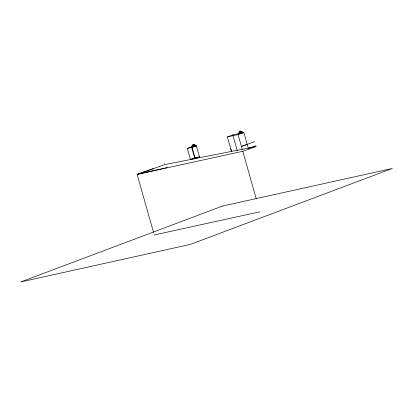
<?xml version="1.0" encoding="UTF-8"?>
<svg xmlns="http://www.w3.org/2000/svg" width="413" height="413" viewBox="0 0 413 413"><rect width="100%" height="100%" fill="white"/><g stroke="black" fill="none" stroke-linecap="round" stroke-linejoin="round"><path stroke-width="0.62" d="M238.27 133.771L239.896 131.097L243.422 132.372L238.28 134.246L240.237 131.024M240.051 131.639L238.771 133.667L242.452 132.413L240.051 131.639L242.111 132.485M240.392 131.566L239.127 133.575L242.452 132.413M193.181 144.318L191.622 146.723L196.108 145.722L193.49 144.209L193.181 144.318L196.108 145.722M195.328 145.923L195.638 145.815L191.622 146.723L193.49 144.209M192.639 145.779L193.62 144.679L195.313 145.634L193.31 144.782M193.62 144.679L192.603 146.192L195.313 145.634M153.275 168.664L137.126 174.405L242.756 151.287L256.287 146.512L164.534 164.673L137.126 174.405L153.559 232.467M230.764 148.757L231.59 151.643L227.418 136.93L232.782 134.875L243.846 132.547L248.337 148.417L255.905 145.732M238.688 134.034L238.76 134.323M242.823 132.888L242.849 132.573M238.626 134.364L238.595 134.049M240.872 133.27L240.831 133.595L240.531 133.342M242.689 132.924L242.508 132.645L243.422 132.372M194.079 146.419L194.1 146.13M191.937 146.61L192.381 146.522L192.236 146.811L192.272 146.517M195.437 145.882L195.504 146.145L195.499 145.872M247.077 144.421L241.414 146.429L254.764 141.69M227.418 136.93L238.069 134.602L243.846 132.547M199.835 156.816L194.833 158.54L190.46 159.408L187.342 148.381L191.885 146.796L196.371 145.908L199.489 156.935L195.003 157.823L191.885 146.796M190.46 159.408L195.344 157.704M193.79 146.233L194.064 146.429M187.342 148.381L191.715 147.518L196.371 145.908M137.126 174.405L167.255 167.533M154.261 234.94L259.916 211.812M238.492 134.111L238.833 134.044M194.415 158.024L198.756 157.188M239.896 131.097L243.087 132.439M238.069 134.602L242.271 149.46M242.787 151.277L256.246 198.839M232.782 134.875L237.274 150.74M191.715 147.518L194.662 157.931M164.317 163.563L164.333 163.842M222.571 206.041L20.65 281.976L190.429 244.377L392.35 168.442L222.571 206.041"/></g></svg>
